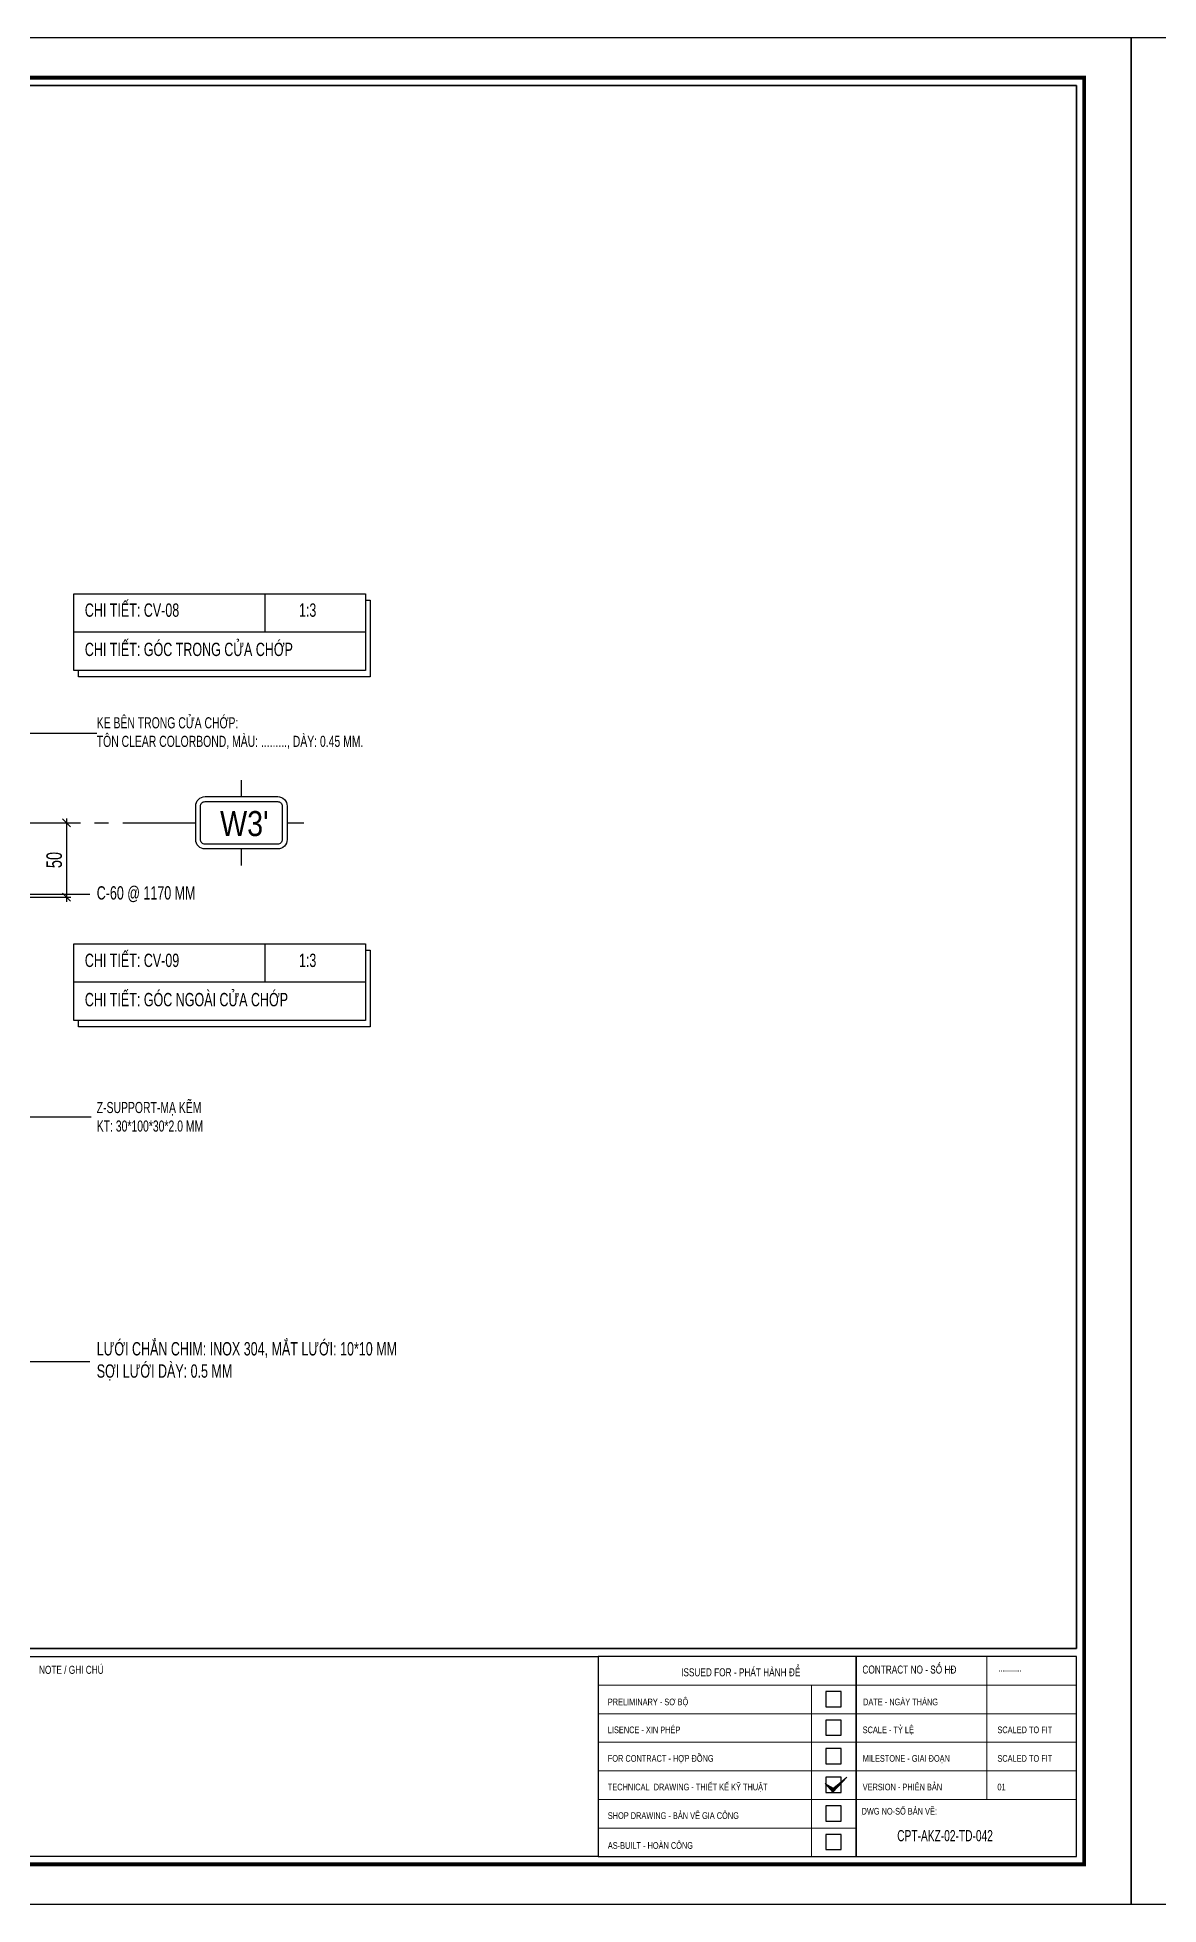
# Model space of a CAD drawing. Header units: inches. Extents: x 315041 to 662841, y -45540 to -35018.
# Drawn here: x 330551.5 to 330803.6, y -38167.8 to -37747.8 of the extents above; entities that cross this region are included whole.
import ezdxf
from ezdxf.enums import TextEntityAlignment as Align

# ---------------------------------------------------------------- set-up
doc = ezdxf.new("R2010")
doc.units = ezdxf.units.IN
doc.header["$MEASUREMENT"] = 0
doc.linetypes.add('CENTER2', pattern=[28.575, 19.05, -3.175, 3.175, -3.175])
for name, color, linetype in [('2', 2, 'Continuous'), ('3', 3, 'Continuous'), ('7', 7, 'Continuous'), ('8', 8, 'Continuous'), ('BAO KHUNG', 31, 'Continuous'), ('Fast RSQ_A2 Frame$0$Khung ten', 4, 'Continuous')]:
    doc.layers.add(name, color=color, linetype=linetype)
doc.layers.add('Cover text', color=7, linetype='Continuous', true_color=0x52370f)
for name, color, linetype, lineweight in [('DETAIL$0$S-Dim', 8, 'Continuous', 20), ('DETAIL$0$S-Hatch', 8, 'Continuous', 13), ('S-Hatch', 8, 'Continuous', 9)]:
    doc.layers.add(name, color=color, linetype=linetype, lineweight=lineweight)
doc.styles.add('hx2', font='VHARIALN.TTF')
doc.styles.add('ST1H', font='vnshxh.shx', dxfattribs={"width": 0.7})
doc.styles.get("Standard").update_dxf_attribs({"font": 'VHARIALN.TTF'})
doc.styles.add('style2', font='VHAVANI.TTF')
doc.styles.add('TIEU DE', font='VHARIALN.TTF', dxfattribs={"width": 0.8})
doc.dimstyles.new('3', dxfattribs={"dimtxt": 3.5, "dimasz": 1.8, "dimexe": 1, "dimexo": 0, "dimgap": 1, "dimtad": 1, "dimdec": 0, "dimlfac": 3, "dimzin": 0, "dimdsep": 46, "dimtxsty": 'ST1H', "dimblk": 'OBLIQUE', "dimcen": 1, "dimdle": 1, "dimclrd": 8, "dimclre": 8, "dimclrt": 3, "dimadec": 0, "dimazin": 0, "dimtfac": 1, "dimtdec": 0, "dimtix": 1, "dimtofl": 0, "dimtmove": 1, "dimatfit": 3, "dimfxl": 0.18, "dimtolj": 1, "dimtzin": 0, "dimlwd": -1, "dimlwe": -1, "dimarcsym": 1})

# ---------------------------------------------------------------- blocks, each defined once
blk = doc.blocks.new('DETAIL$0$MARK')
at = {"layer": 'DETAIL$0$S-Hatch', "linetype": 'Continuous'}
h = blk.add_hatch(dxfattribs=at)
h.set_pattern_fill('ANSI31', color=256, scale=50, style=0)
h.paths.add_polyline_path([(1667850, -1156933), (1667909, -1156997), (1668012, -1156885), (1667913, -1156967)])
at = {"layer": 'DETAIL$0$S-Dim', "linetype": 'Continuous'}
blk.add_lwpolyline([(1667850, -1156933), (1667909, -1156997), (1668012, -1156885), (1667913, -1156967), (1667850, -1156933)], dxfattribs=at)
blk = doc.blocks.new('A$C75D82031')
at = {"layer": '2', "color": 157, "linetype": 'Continuous'}
blk.add_lwpolyline([(0, 420), (594, 420), (594, 0), (0, 0)], close=True, dxfattribs=at)
at = {"layer": '7', "color": 147, "linetype": 'Continuous'}
blk.add_lwpolyline([(12.33, 57.61), (581.67, 57.61), (581.67, 409.19), (12.33, 409.19)], close=True, dxfattribs=at)
at = {"layer": 'BAO KHUNG', "color": 167, "linetype": 'Continuous', "const_width": 0.871}
blk.add_lwpolyline([(10.59, 9.07), (583.41, 9.07), (583.41, 410.93), (10.59, 410.93)], close=True, dxfattribs=at)
at = {"layer": 'BAO KHUNG', "color": 7}
for points in [[(211.89, 55.81), (474.14, 55.81), (474.14, 10.81), (211.89, 10.81)], [(474.14, 10.81), (532.16, 10.81), (532.16, 55.81), (474.14, 55.81)], [(532.16, 10.81), (581.67, 10.81), (581.67, 55.81), (532.16, 55.81)]]:
    blk.add_lwpolyline(points, close=True, dxfattribs=at)
at = {"layer": 'Fast RSQ_A2 Frame$0$Khung ten', "color": 7, "ltscale": 1000}
for points in [[(525.34, 44.51), (528.78, 44.51), (528.78, 47.96), (525.34, 47.96)], [(525.34, 38.09), (528.78, 38.09), (528.78, 41.53), (525.34, 41.53)], [(525.34, 31.66), (528.78, 31.66), (528.78, 35.1), (525.34, 35.1)], [(525.34, 25.23), (528.78, 25.23), (528.78, 28.67), (525.34, 28.67)], [(525.34, 18.8), (528.78, 18.8), (528.78, 22.24), (525.34, 22.24)], [(525.34, 12.37), (528.78, 12.37), (528.78, 15.81), (525.34, 15.81)]]:
    blk.add_lwpolyline(points, close=True, dxfattribs=at)
at = {"layer": 'S-Hatch'}
for p, q in [((561.54, 55.81), (561.54, 23.67)), ((474.14, 49.38), (532.16, 49.38)), ((522.13, 10.81), (522.13, 49.38)), ((532.16, 49.38), (581.67, 49.38)), ((474.14, 42.95), (532.16, 42.95)), ((532.16, 42.95), (581.67, 42.95)), ((474.14, 36.52), (532.16, 36.52)), ((532.16, 36.52), (581.67, 36.52)), ((474.14, 30.1), (532.16, 30.1)), ((532.16, 30.1), (581.67, 30.1)), ((474.14, 23.67), (532.16, 23.67)), ((532.16, 23.67), (581.67, 23.67)), ((474.14, 17.24), (532.16, 17.24))]:
    blk.add_line(p, q, dxfattribs=at)
at = {"layer": 'DETAIL$0$S-Dim', "linetype": 'Continuous', "xscale": 0.02999999996973202, "yscale": 0.02999999996973202, "zscale": 0.02999999996973202}
blk.add_blockref('DETAIL$0$MARK', (-49510.32, 34735.23), dxfattribs=at)
at = {"layer": 'BAO KHUNG', "color": 7, "linetype": 'Continuous', "width": 0.9}
for s, p in [('NOTE / GHI CHÚ', (348.44, 51.92)), ('CONTRACT NO - Sè H§', (533.57, 51.98))]:
    blk.add_text(s, height=1.8, dxfattribs=at).set_placement(p)
blk.add_text('ISSUED FOR - PHÁT HÀNH ĐỂ ', height=1.8, dxfattribs=at).set_placement((506.46, 51.36), align=Align.CENTER)
at = {"layer": 'BAO KHUNG', "color": 109, "linetype": 'Continuous', "style": 'style2', "width": 0.8}
blk.add_text('...........', height=1.5, dxfattribs=at).set_placement((564.21, 52.44))
at = {"layer": 'Cover text', "linetype": 'Continuous', "style": 'style2', "width": 0.8}
for s, p in [('PRELIMINARY - S¥ Bé', (476.33, 44.85)), ('date - NGµY TH¸NG', (533.72, 44.85)), ('LISENCE - XIN PHÐP', (476.33, 38.57)), ('scale - tû lÖ', (533.63, 38.57)), ('scaled to fit', (563.92, 38.57)), ('FOR CONTRACT - HîP §åNG', (476.33, 32.14)), ('MILESTONE - GIAI §O¹N', (533.63, 32.14)), ('scaled to fit', (563.92, 32.14)), ('TECHNICAL  DRAWING - THIÕT KÕ Kü THUËT', (476.33, 25.71)), ('VERSION - PHI£N B¶N', (533.63, 25.71)), ('01', (563.92, 25.71)), ('SHOP DRAWING - B¶N VÏ GIA C¤NG', (476.33, 19.28)), ('%%u%%udwg no-sè b¶n vÏ:', (533.38, 20.26)), ('AS-BUILT - HOµN C¤NG', (476.33, 12.56))]:
    blk.add_text(s, height=1.5, dxfattribs=at).set_placement(p)
blk = doc.blocks.new('TENTRUC')
at = {"layer": '7'}
for p, q in [((0, 8.27), (0, 10.26)), ((-7.48, 5.13), (-5.48, 5.13)), ((5.48, 5.13), (7.48, 5.13)), ((0, 0), (0, 2))]:
    blk.add_line(p, q, dxfattribs=at)
blk.add_lwpolyline([(-4.36, 8.27), (4.36, 8.27, -0.414214), (5.48, 7.14), (5.48, 3.12, -0.414214), (4.36, 2), (-4.36, 2, -0.414214), (-5.48, 3.12), (-5.48, 7.14, -0.414214)], format="xyb", close=True, dxfattribs=at)
at = {"layer": '8', "ltscale": 15}
blk.add_lwpolyline([(-4.36, 7.68), (4.36, 7.68, -0.414214), (4.9, 7.14), (4.9, 3.12, -0.414214), (4.36, 2.58), (-4.36, 2.58, -0.414214), (-4.9, 3.12), (-4.9, 7.14, -0.414214)], format="xyb", close=True, dxfattribs=at)
at = {"layer": '3', "style": 'hx2'}
blk.add_attdef('TR', text='', height=2.9, dxfattribs=at).set_placement((-0.16, 3.83), align=Align.CENTER)
blk = doc.blocks.new('_Oblique')
at = {"color": 0, "linetype": 'ByBlock', "lineweight": -2}
blk.add_line((-0.5, -0.5), (0.5, 0.5), dxfattribs=at)
blk = doc.blocks.new('*D1189')
at = {"color": 8, "linetype": 'Continuous', "transparency": 16777216}
for p, q in [((330543.33, -37924.49), (330559.06, -37924.49)), ((330558.06, -37923.49), (330558.06, -37942.23)), ((330543.17, -37941.23), (330559.06, -37941.23))]:
    blk.add_line(p, q, dxfattribs=at)
at = {"layer": 'Defpoints', "color": 0, "transparency": 16777216}
for p in [(330543.33, -37924.49), (330543.17, -37941.23), (330558.06, -37941.23)]:
    blk.add_point(p, dxfattribs=at)
at = {"color": 8, "transparency": 16777216, "xscale": 1.8, "yscale": 1.8, "zscale": 1.8}
for p, rotation in [((330558.06, -37924.49), 90), ((330558.06, -37941.23), 270)]:
    blk.add_blockref('_Oblique', p, dxfattribs=dict(at, rotation=rotation))
at = {"color": 3, "transparency": 16777216, "insert": (330555.31, -37932.86), "char_height": 3.5, "attachment_point": 5, "rotation": 90, "style": 'ST1H'}
blk.add_mtext('\\A1;50', dxfattribs=at)

msp = doc.modelspace()

# ---------------------------------------------------------------- linework, layer by layer
at = {"color": 9}
for p, q in [((330602.6658, -37872.9571), (330602.6658, -37881.5817)), ((330602.6658, -37951.73), (330602.6658, -37960.3546))]:
    msp.add_line(p, q, dxfattribs=at)
at = {"color": 8, "linetype": 'CENTER2'}
msp.add_line((330456.4216, -37924.4916), (330583.3725, -37924.4916), dxfattribs=at)
at = {"color": 8}
msp.add_lwpolyline([(330215.7734, -37758.6315), (330785.1113, -37758.6315), (330785.1113, -38110.2113), (330215.7734, -38110.2113)], close=True, dxfattribs=at)

# ---------------------------------------------------------------- block references
at = {"color": 1}
for p in [(330203.4423, -38167.8214), (330797.4423, -38167.8214)]:
    msp.add_blockref('A$C75D82031', p, dxfattribs=at)
at = {"layer": '3'}
ref = msp.add_blockref('TENTRUC', (330597.394, -37934.115), dxfattribs=dict(at, xscale=1.875, yscale=1.875, zscale=1.875))
ref.add_attrib('TR', "w3'", dxfattribs={"layer": '0', "height": 5.625, "style": 'hx2'}).set_placement((330598.0513, -37927.4718), align=Align.CENTER)

# ---------------------------------------------------------------- texts
at = {"color": 3, "ltscale": 0.5, "style": 'TIEU DE', "width": 0.8}
msp.add_attdef('CPT-AKZ-02-TD-042', text='KC-01', height=2.5, dxfattribs=at).set_placement((330755.5855, -38152.3064), align=Align.MIDDLE_CENTER)

# ---------------------------------------------------------------- dimensions: what is measured, and where the dimension line sits
at = {"color": 1, "true_color": 0xfa051e}
dim = msp.add_linear_dim(base=(330558.063, -37941.2304), p1=(330543.3294, -37924.4916), p2=(330543.1749, -37941.2304), angle=90, dimstyle='3', dxfattribs=at)
dim.commit()
dim.dimension.update_dxf_attribs({"geometry": '*D1189', "text_midpoint": (330555.313, -37932.861)})

# ---------------------------------------------------------------- leaders
at = {"color": 9}
for points in [[(330543.3162, -37960.6283), (330546.2127, -37940.5536), (330564.8658, -37940.5536)], [(330506.5082, -37956.2304), (330511.6487, -37990.6266), (330564.8658, -37990.6266)], [(330522.8416, -38065.4167), (330525.799, -38045.628), (330564.8658, -38045.628)]]:
    msp.add_leader(points, dimstyle='3', override={"dimgap": 1, "dimtad": 0}, dxfattribs=at)

# ---------------------------------------------------------------- next in the draw order: texts
at = {"color": 60, "true_color": 0xcbec13, "insert": (330564.8658, -38045.628), "char_height": 3, "attachment_point": 4, "style": 'ST1H', "bg_fill": 2}
msp.add_mtext('\\A1;L¦íI CH¾N CHIM: INOX 304, M¾T L¦íI: 10*10 MM\\PSîI L¦íI DµY: 0.5 MM', dxfattribs=at)
at = {"layer": '3', "attachment_point": 4, "style": 'ST1H', "bg_fill": 2}
for s, insert, char_height in [('\\A1;CHI TIÕT: CV-08', (330562.1908, -37876.6715), 3), ('\\A1;ke bªn trong cöa chíp: \\Pt«n CLEAR COLORBOND, mµu: ........., dµy: 0.45 mm.', (330564.8658, -37904.3149), 2.5), ('\\A1;c-60 @ 1170 mm', (330564.8658, -37940.5536), 3), ('\\A1;CHI TIÕT: CV-09', (330562.1908, -37955.4445), 3), ('\\A1;z-support-m¹ kÏm\\Pkt: 30*100*30*2.0 mm', (330564.8658, -37990.6266), 2.5)]:
    msp.add_mtext(s, dxfattribs=dict(at, insert=insert, char_height=char_height))

# ---------------------------------------------------------------- next in the draw order: linework, layer by layer
at = {"color": 9}
for points in [[(330559.7213, -37872.9571), (330625.3009, -37872.9571), (330625.3009, -37890.2062), (330559.7213, -37890.2062)], [(330559.7213, -37872.9571), (330625.3009, -37872.9571), (330625.3009, -37881.5817), (330559.7213, -37881.5817)], [(330559.7213, -37951.73), (330625.3009, -37951.73), (330625.3009, -37968.9792), (330559.7213, -37968.9792)], [(330559.7213, -37951.73), (330625.3009, -37951.73), (330625.3009, -37960.3546), (330559.7213, -37960.3546)]]:
    msp.add_lwpolyline(points, close=True, dxfattribs=at)
for points in [[(330625.3009, -37874.3776), (330626.3235, -37874.3776), (330626.3235, -37891.6268), (330560.7439, -37891.6268), (330560.7439, -37890.2062)], [(330625.3009, -37953.1506), (330626.3235, -37953.1506), (330626.3235, -37970.3998), (330560.7439, -37970.3998), (330560.7439, -37968.9792)]]:
    msp.add_lwpolyline(points, dxfattribs=at)

# ---------------------------------------------------------------- next in the draw order: leaders
msp.add_leader([(330516.9143, -37926.1436), (330519.9709, -37904.3149), (330564.8658, -37904.3149)], dimstyle='3', override={"dimgap": 1, "dimtad": 0}, dxfattribs=at)

# ---------------------------------------------------------------- next in the draw order: texts
at = {"layer": '3', "char_height": 3, "attachment_point": 4, "style": 'ST1H', "bg_fill": 2}
for s, insert in [('\\A1;1:3', (330610.325, -37876.6715)), ('\\A1;CHI TIÕT: GãC TRONG CöA CHíP', (330562.1908, -37885.5012)), ('\\A1;1:3', (330610.325, -37955.4445)), ('\\A1;CHI TIÕT: GãC NGOµI CöA CHíP', (330562.1908, -37964.2741))]:
    msp.add_mtext(s, dxfattribs=dict(at, insert=insert))

doc.saveas('drawing.dxf')
